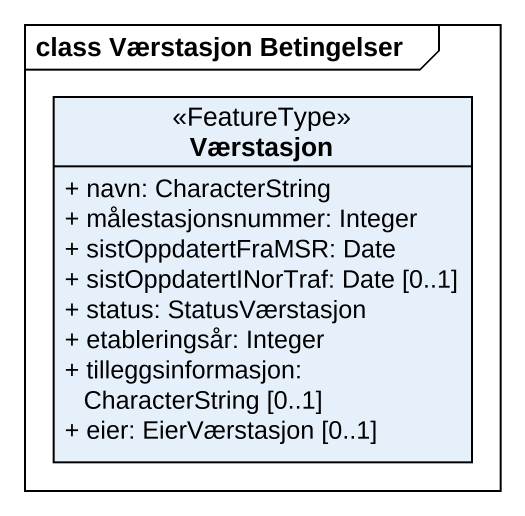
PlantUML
@startuml
mainframe class Værstasjon Betingelser
hide circle
hide empty members
skinparam classAttributeIconSize 0
class Værstasjon <<FeatureType>> {
  + navn: CharacterString
  + målestasjonsnummer: Integer
  + sistOppdatertFraMSR: Date
  + sistOppdatertINorTraf: Date [0..1]
  + status: StatusVærstasjon
  + etableringsår: Integer
  + tilleggsinformasjon: CharacterString [0..1]
  + eier: EierVærstasjon [0..1]
}
@enduml
